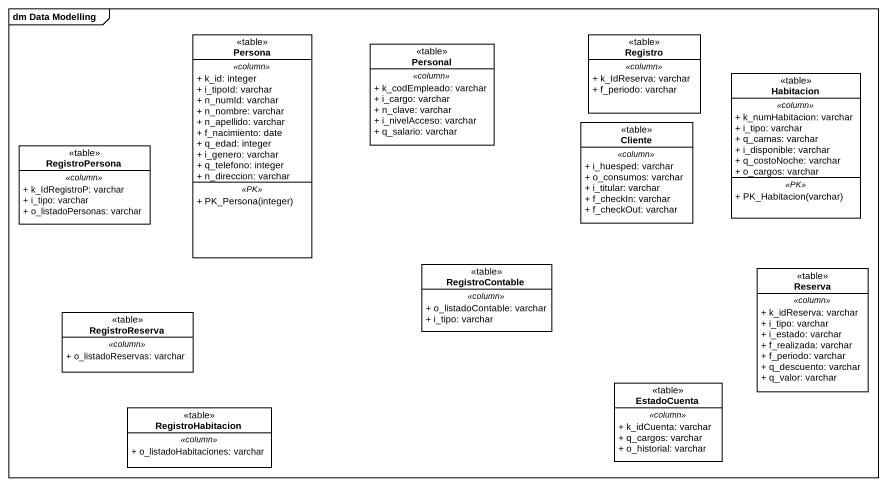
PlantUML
@startuml
mainframe dm Data Modelling
hide circle
hide empty members
skinparam classAttributeIconSize 0
class Persona <<table>> {
  .. <<column>> ..
  + k_id: integer
  + i_tipoId: varchar
  + n_numId: varchar
  + n_nombre: varchar
  + n_apellido: varchar
  + f_nacimiento: date
  + q_edad: integer
  + i_genero: varchar
  + q_telefono: integer
  + n_direccion: varchar
  .. <<PK>> ..
  + PK_Persona(integer)
}
class Personal <<table>> {
  .. <<column>> ..
  + k_codEmpleado: varchar
  + i_cargo: varchar
  + n_clave: varchar
  + i_nivelAcceso: varchar
  + q_salario: varchar
}
class Registro <<table>> {
  .. <<column>> ..
  + k_IdReserva: varchar
  + f_periodo: varchar
}
class Habitacion <<table>> {
  .. <<column>> ..
  + k_numHabitacion: varchar
  + i_tipo: varchar
  + q_camas: varchar
  + i_disponible: varchar
  + q_costoNoche: varchar
  + o_cargos: varchar
  .. <<PK>> ..
  + PK_Habitacion(varchar)
}
class Cliente <<table>> {
  .. <<column>> ..
  + i_huesped: varchar
  + o_consumos: varchar
  + i_titular: varchar
  + f_checkIn: varchar
  + f_checkOut: varchar
}
class RegistroPersona <<table>> {
  .. <<column>> ..
  + k_IdRegistroP: varchar
  + i_tipo: varchar
  + o_listadoPersonas: varchar
}
class RegistroContable <<table>> {
  .. <<column>> ..
  + o_listadoContable: varchar
  + i_tipo: varchar
}
class Reserva <<table>> {
  .. <<column>> ..
  + k_idReserva: varchar
  + i_tipo: varchar
  + i_estado: varchar
  + f_realizada: varchar
  + f_periodo: varchar
  + q_descuento: varchar
  + q_valor: varchar
}
class RegistroReserva <<table>> {
  .. <<column>> ..
  + o_listadoReservas: varchar
}
class RegistroHabitacion <<table>> {
  .. <<column>> ..
  + o_listadoHabitaciones: varchar
}
class EstadoCuenta <<table>> {
  .. <<column>> ..
  + k_idCuenta: varchar
  + q_cargos: varchar
  + o_historial: varchar
}
@enduml
